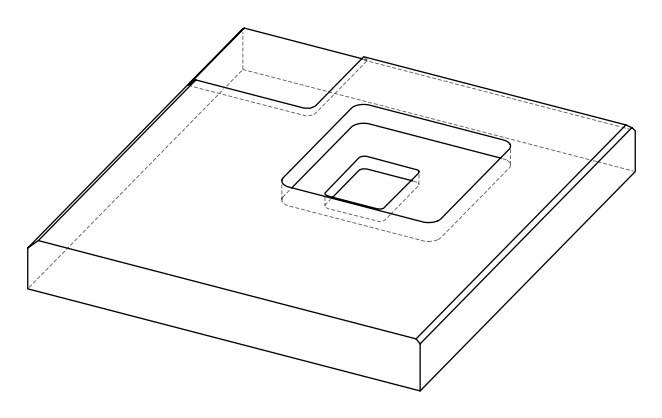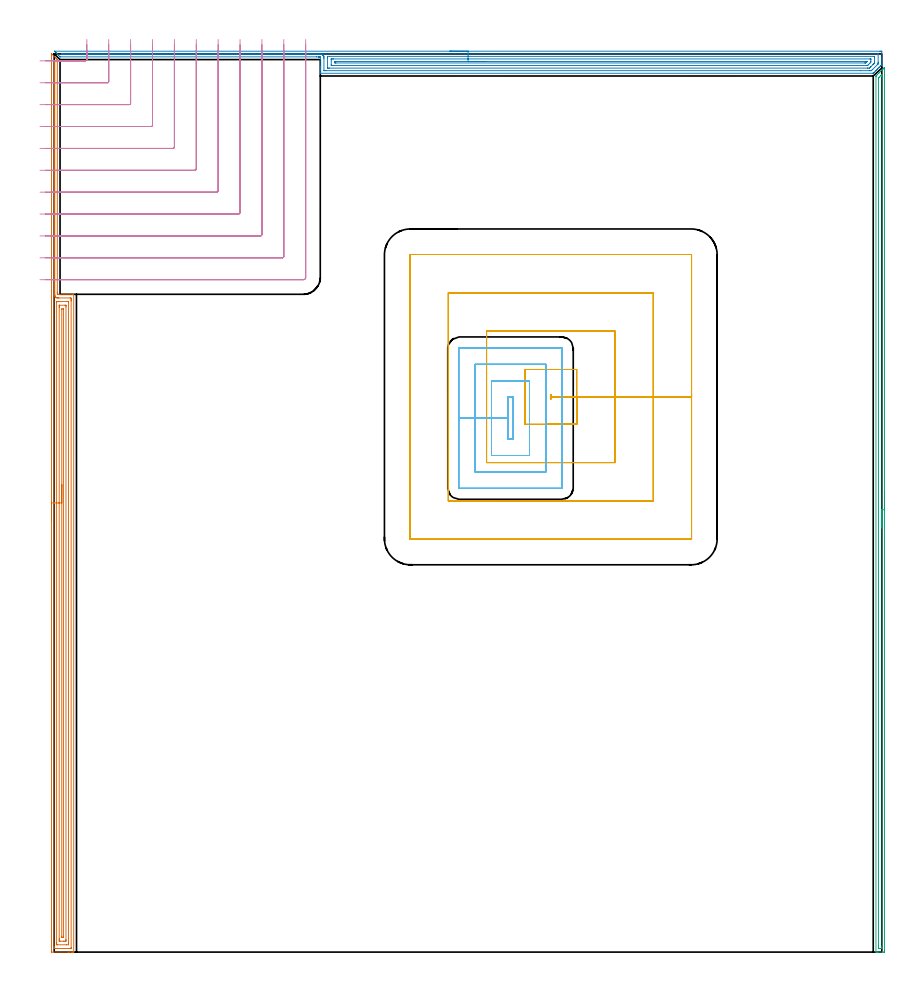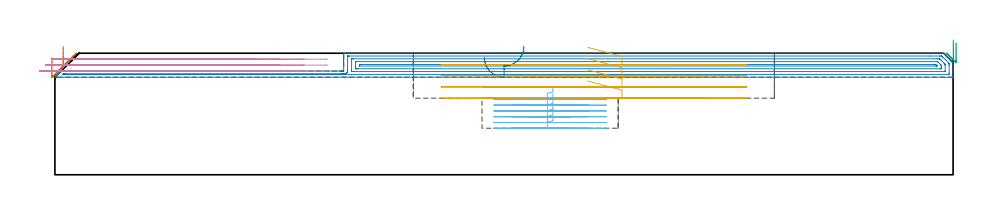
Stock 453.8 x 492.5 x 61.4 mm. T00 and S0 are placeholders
(PLAN: 6 operations, 3 tool changes, 72 min)
(1 AREA_MILL | FG_CHAMFER_SURFACE | UGT0205_001 | 16.72 min | 36625 mm3)
(2 AREA_MILL_1 | FG_CHAMFER_SURFACE_1 | UGT0205_001 | 14.79 min | 32610 mm3)
(3 AREA_MILL_2 | FG_CHAMFER_SURFACE_2 | UGT0205_001 | 7.9 min | 5318 mm3)
(4 MILL_CORNER_NOTCH_RECTANGULAR | CORNER_NOTCH_RECTANGULAR | UGT0201_008 | Follow Part, ap 4, ae 75% | 10.82 min | 154420 mm3)
(5 MILL_RECTANGULAR_POCKET | POCKET_RECTANGULAR_STRAIGHT | UGT0201_006 | Follow Part, ap 7, ae 75% | 13.26 min | 758439 mm3)
(6 MILL_RECTANGULAR_POCKET_1 | POCKET_RECTANGULAR_STRAIGHT_1 | NXT0201_011 | Follow Part, ap 3, ae 75% | 8.56 min | 92565 mm3)
(TOOL UGT0205_001 | Chamfer Mill 20 x 3 x 45 deg. | D20 FL50 Z2)
(TOOL UGT0201_008 | End Mill 16 mm | D16 FL32 Z4)
(TOOL UGT0201_006 | End Mill 28 mm | D28 FL25 Z2)
(TOOL NXT0201_011 | ENDMILL 12mm [2P460-1200-NA 1630] | D12 FL38 Z6)
(OP 1 AREA_MILL)
G17 G21 G94 G90
T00 M6
G54
G17 G0 G90 X-1.5 Y236.297 S1061 M3
G43 Z71.4 H0
Z59.2
G94 G1 Y236.335 Z58.329 F250.
Y236.449 Z57.464
Y236.637 Z56.612
Y236.9 Z55.78
Y237.234 Z54.974
Y237.636 Z54.2
Y238.105 Z53.465
Y238.636 Z52.772
Y239.226 Z52.129
Y239.869 Z51.54
Y240.561 Z51.009
Y241.297 Z50.54
Y242.071 Z50.137
Y242.877 Z49.803
Y243.709 Z49.541
Y244.56 Z49.352
Y245.425 Z49.238
Y246.297 Z49.2
X-1.499 Y492.468
X-1.498 Y492.541
Y492.571
X-1.493 Y492.577 Z49.204
X-1.478 Y492.571 Z49.219
X-1.394 Y492.492 Z49.304
X-1.319 Y492.419 Z49.379
X-1.173 Y492.273 Z49.526
X0.756 Y490.344 Z51.456
X1.09 Y490.012 Z51.786
X1.558 Y489.542 Z52.258
X1.695 Y489.395 Z52.391
X1.7 Y489.295 Z52.4
Y361.542
Y361.48 Z52.392
X1.702 Y361.478
X1.703 Y361.474 Z52.394
X1.701 Y361.452 Z52.398
X1.7 Y361.44 Z52.4
Y360.7
X2.361 Z53.061
X2.369 Z53.068
X2.406 Z53.105
X10.304 Z61.001
X10.636 Y360.697 Z61.333
X10.695 Y360.69 Z61.392
X10.7 Y360.649 Z61.4
Y0.172
X10.698 Y0.01 Z61.388
X10.55 Y0.003 Z61.243
X10.395 Y0. Z61.095
X10.101 Z60.8
X9.426 Z60.121
X8.212 Z58.908
X7.671 Z58.365
X-1.316 Z49.381
X-1.376 Y0.002 Z49.322
X-1.492 Y0.01 Z49.206
X-1.499 Y0.127 Z49.199
X-1.5 Y0.618 Z49.2
Y246.297
X-0.085 Z50.615
Y488.402
X-0.083 Y488.644 Z50.617
X-0.081 Y488.703 Z50.619
X-0.079 Y488.717 Z50.621
X-0.063 Y488.704 Z50.637
X-0.008 Y488.652 Z50.692
X0.239 Y488.402 Z50.939
X0.279 Y488.343 Z50.979
X0.281 Y488.293 Z50.981
X0.283 Y488.181 Z50.983
X0.285 Y487.881 Z50.985
X0.286 Y361.322 Z50.986
X0.288 Y361.019 Z50.988
X0.293 Y360.649 Z50.993
X0.309 Y360.397 Z51.009
X0.372 Y360.04 Z51.072
X0.461 Y359.755 Z51.161
X0.549 Y359.555 Z51.249
X0.651 Y359.372 Z51.351
X0.767 Y359.21 Z51.467
X0.872 Y359.091 Z51.572
X0.988 Y358.984 Z51.688
X1.158 Y358.862 Z51.858
X1.413 Y358.752 Z52.113
X1.529 Y358.725 Z52.229
X1.678 Y358.71 Z52.378
X2.406 Y358.701 Z53.106
X2.565 Y358.7 Z53.265
X8.709 Y358.699 Z59.409
X9.267 Y358.69 Z59.967
X9.282 Y358.116 Z59.982
X9.284 Y357.969 Z59.984
X9.286 Y357.219 Z59.986
Y357.075
X9.285 Y2.548 Z59.985
X9.279 Y2.015 Z59.979
X9.255 Y2.01 Z59.955
X9.185 Y2.005 Z59.885
X9.079 Y2.001 Z59.779
X0.651 Y2. Z51.351
X0.171 Z50.871
X-0.014 Y2.003 Z50.686
X-0.046 Y2.005 Z50.654
X-0.075 Y2.009 Z50.625
X-0.079 Y2.05 Z50.621
X-0.084 Y2.26 Z50.616
X-0.085 Y2.405 Z50.615
X-0.086 Y3.155 Z50.614
X-0.085 Y246.297 Z50.615
X1.329 Z52.029
Y356.182
X1.33 Y356.384 Z52.03
X1.333 Y356.589 Z52.033
X1.336 Y356.715 Z52.036
X1.396 Z52.096
X1.529 Y356.713 Z52.229
X1.893 Y356.705 Z52.593
X2.406 Y356.701 Z53.106
X2.775 Y356.7 Z53.475
X7.163 Z57.863
X7.671 Y356.696 Z58.371
X7.84 Y356.692 Z58.54
X7.863 Y356.69 Z58.563
X7.866 Y356.63 Z58.566
X7.869 Y356.522 Z58.569
X7.871 Y356.386 Z58.571
Y356.182
Y5.085
X7.87 Y4.883 Z58.57
X7.864 Y4.192 Z58.564
X7.853 Y4.007 Z58.553
X6.794 Y4. Z57.494
X1.716 Y4.001 Z52.416
X1.529 Y4.005 Z52.229
X1.347 Y4.01 Z52.047
X1.336 Y4.192 Z52.036
X1.332 Y4.392 Z52.032
X1.329 Y5.085 Z52.029
Y5.289
Y246.297
X2.743 Z53.443
Y353.502
X2.744 Y354.051 Z53.444
X2.747 Y354.395 Z53.447
X2.75 Y354.668 Z53.45
X2.756 Y354.69 Z53.456
X2.805 Y354.694 Z53.505
X2.884 Y354.698 Z53.584
X2.985 Y354.7 Z53.685
X5.916 Y354.699 Z56.616
X6.216 Y354.697 Z56.916
X6.415 Y354.692 Z57.115
X6.446 Y354.69 Z57.146
X6.451 Y354.68 Z57.151
X6.454 Y354.645 Z57.154
X6.456 Y354.579 Z57.156
X6.457 Y354.395 Z57.157
Y353.844
Y6.872
X6.454 Y6.324 Z57.154
X6.45 Y6.138 Z57.15
X6.445 Y6.01 Z57.145
X5.895 Y6. Z56.595
X5.039 Z55.739
X3.263 Z53.963
X2.857 Y6.007 Z53.557
X2.761 Y6.01 Z53.461
X2.75 Y6.069 Z53.45
X2.748 Y6.14 Z53.448
X2.744 Y6.528 Z53.444
X2.743 Y6.872 Z53.443
Y7.423
Y246.297
X4.157 Z54.857
Y352.612
X4.161 Y352.69 Z54.861
X4.954 Y352.695 Z55.654
X5.039 Y352.69 Z55.739
X5.043 Y352.608 Z55.743
Y352.604
Y8.659
X5.039 Y8.01 Z55.739
X4.803 Y8.005 Z55.503
X4.161 Y8.01 Z54.861
X4.157 Y8.659 Z54.857
Y8.663
Y246.297
Y247.168 Z54.895
Y248.033 Z55.009
Y248.885 Z55.198
Y249.717 Z55.46
Y250.523 Z55.794
Y251.297 Z56.197
Y252.033 Z56.666
Y252.725 Z57.197
Y253.368 Z57.786
Y253.957 Z58.429
Y254.488 Z59.121
Y254.957 Z59.857
Y255.36 Z60.631
Y255.694 Z61.437
Y255.956 Z62.269
Y256.145 Z63.121
Y256.259 Z63.986
Y256.297 Z64.857
G0 Z71.4
M5
M2
(OP 2 AREA_MILL_1)
G17 G21 G94 G90
T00 M6
G54
G17 G0 G90 X216.95 Y494. S1061 M3
G43 Z71.4 H0
Z59.3
G94 G1 X216.988 Z58.428 F250.
X217.102 Z57.563
X217.291 Z56.712
X217.553 Z55.88
X217.887 Z55.074
X218.29 Z54.3
X218.758 Z53.564
X219.29 Z52.872
X219.879 Z52.229
X220.522 Z51.64
X221.214 Z51.108
X221.95 Z50.64
X222.724 Z50.237
X223.53 Z49.903
X224.362 Z49.641
X225.214 Z49.452
X226.078 Z49.338
X226.95 Z49.3
X452.801
X453.171 Y493.999 Z49.301
X453.537 Y493.996 Z49.302
X453.79 Y493.993 Z49.304
X453.8 Y493.638 Z49.659
Y490.138 Z53.157
Y488.744 Z54.553
Y487.512 Z55.782
Y486.735 Z56.564
Y486.686 Z56.612
X453.797 Y486.637 Z56.66
X453.794 Y486.605 Z56.692
X453.767 Y486.57 Z56.728
X453.615 Y486.415 Z56.885
X453.171 Y485.97 Z57.329
X452.964 Y485.762 Z57.534
X452.388 Y485.188 Z58.112
X452.277 Y485.076 Z58.223
X452.089 Y484.887 Z58.409
X451.565 Y484.365 Z58.935
X451.214 Y484.012 Z59.284
X450.743 Y483.543 Z59.757
X450.339 Y483.137 Z60.159
X449.594 Y482.393 Z60.904
X449.462 Y482.262 Z61.037
X449.447 Y482.246 Z61.053
X449.214 Y482.016 Z61.279
X449.094 Y481.9 Z61.384
X448.7 Z61.4
X146.029
X145.91 Y481.902 Z61.389
X145.903 Y482.002 Z61.29
X145.9 Y482.109 Z61.19
Y483.507 Z59.792
Y484.012 Z59.284
Y484.265 Z59.032
Y484.887 Z58.409
Y485.14 Z58.157
Y485.762 Z57.532
Y490.731 Z52.566
Y490.899 Z52.399
X145.582
X145.384 Y490.894 Z52.393
X145.215
X145.148 Y490.9 Z52.4
X145.135
X145.049 Y490.889 Z52.386
X145.037 Y490.9 Z52.4
X145.036
X145.013 Y490.899 Z52.397
X143.81 Y490.9 Z52.4
X3.412
X3.205 Y490.904 Z52.389
X3.127 Y490.972 Z52.325
X2.21 Y491.888 Z51.408
X2.07 Y492.028 Z51.269
X1.917 Y492.182 Z51.116
X1.772 Y492.325 Z50.97
X1.623 Y492.476 Z50.822
X1.489 Y492.61 Z50.688
X1.335 Y492.763 Z50.532
X1.176 Y492.923 Z50.375
X1.061 Y493.038 Z50.259
X0.897 Y493.2 Z50.094
X0.729 Y493.37 Z49.928
X0.632 Y493.467 Z49.831
X0.282 Y493.817 Z49.481
X0.203 Y493.896 Z49.4
X0.109 Y493.989 Z49.303
X0.187 Y493.996 Z49.301
X0.234 Y493.999
X226.95 Y494. Z49.3
Y492.586 Z50.714
X451.564 Y492.585 Z50.715
X451.74 Y492.582 Z50.718
X451.781 Y492.579 Z50.721
X451.791 Y492.575 Z50.725
X451.794 Y492.563 Z50.737
X451.797 Y492.528 Z50.772
X451.8 Y492.355 Z50.945
Y487.979 Z55.321
X451.798 Y487.512 Z55.788
X451.794 Y487.11 Z56.19
X451.788 Y487.05 Z56.25
X451.758 Y487.016 Z56.284
X451.677 Y486.931 Z56.369
X451.388 Y486.637 Z56.663
X448.7 Y483.95 Z59.35
X448.287 Y483.541 Z59.759
X448.124 Y483.382 Z59.918
X448.066 Y483.327 Z59.973
X447.983 Y483.321 Z59.979
X447.806 Y483.317 Z59.983
X447.624 Y483.315 Z59.985
X446.912 Y483.314 Z59.986
X442.256
X148.978
X148.265 Y483.315 Z59.985
X148.081 Y483.317 Z59.983
X147.935 Y483.321 Z59.979
X147.909 Y483.324 Z59.976
X147.905 Y483.343 Z59.957
X147.903 Y483.365 Z59.935
X147.9 Y483.493 Z59.807
X147.899 Y490.138 Z53.162
X147.896 Y490.498 Z52.802
X147.884 Y491.013 Z52.287
X147.853 Y491.172 Z52.128
X147.76 Y491.401 Z51.899
X147.68 Y491.529 Z51.771
X147.581 Y491.653 Z51.647
X147.37 Y491.852 Z51.448
X147.322 Y491.888 Z51.412
X147.121 Y492.011 Z51.289
X146.88 Y492.125 Z51.175
X146.652 Y492.203 Z51.097
X146.476 Y492.247 Z51.053
X146.263 Y492.283 Z51.017
X146.052 Y492.303 Z50.997
X145.798 Y492.309 Z50.991
X145.582 Y492.312 Z50.988
X144.688 Y492.315 Z50.985
X5.2 Y492.314 Z50.986
X4.763 Y492.315 Z50.985
X4.522 Y492.318 Z50.982
X4.306 Y492.321 Z50.979
X4.23 Y492.331 Z50.969
X4.151 Y492.409 Z50.891
X3.997 Y492.564 Z50.736
X3.984 Y492.579 Z50.721
X4.016 Y492.581 Z50.719
X4.112 Y492.584 Z50.716
X4.306 Y492.585 Z50.715
X4.487 Y492.586 Z50.714
X226.95
Y491.172 Z52.128
X449.433 Y491.171 Z52.129
X449.594 Y491.169 Z52.131
X449.755 Y491.165 Z52.135
X449.79 Y491.163 Z52.137
X449.794 Y491.133 Z52.167
X449.798 Y491.08 Z52.22
X449.799 Y491.013 Z52.287
X449.8 Y490.811 Z52.489
X449.799 Y488.187 Z55.113
X449.79 Y487.512 Z55.788
X449.699 Y487.41 Z55.89
X449.594 Y487.296 Z56.004
X449.262 Y486.962 Z56.338
X448.938 Y486.637 Z56.663
X447.806 Y485.505 Z57.795
X447.493 Y485.193 Z58.107
X447.185 Y484.887 Z58.413
X447.047 Y484.755 Z58.545
X447.026 Y484.738 Z58.562
X446.992 Y484.735 Z58.565
X446.912 Y484.732 Z58.568
X446.18 Y484.729 Z58.571
X446.018 Y484.728 Z58.572
X150.947 Y484.729 Z58.571
X150.211 Y484.732 Z58.568
X150.053 Y484.736 Z58.564
X149.91 Y484.744 Z58.556
X149.905 Y484.887 Z58.413
X149.901 Y485.036 Z58.264
X149.9 Y490.288 Z53.012
X149.898 Y491.013 Z52.287
Y491.165 Z52.135
X150.947 Y491.171 Z52.129
X226.95 Y491.172 Z52.128
Y489.757 Z53.543
X447.301
X447.65 Y489.756 Z53.544
X447.704 Y489.754 Z53.546
X447.759 Y489.75 Z53.55
X447.79 Y489.744 Z53.556
X447.792 Y489.696 Z53.604
X447.8 Y489.268 Z54.032
Y488.393 Z54.907
X447.79 Y487.955 Z55.345
X447.579 Y487.735 Z55.565
X447.362 Y487.512 Z55.788
X446.489 Y486.637 Z56.663
X446.255 Y486.405 Z56.895
X446.018 Y486.172 Z57.128
X445.988 Y486.149 Z57.151
X445.968 Y486.147 Z57.153
X445.92 Y486.145 Z57.155
X445.823 Y486.143 Z57.157
X445.629
X152.346
X152.021 Y486.146 Z57.154
X151.962 Y486.149 Z57.151
X151.91 Y486.153 Z57.147
X151.9 Y486.637 Z56.663
Y489.263 Z54.037
X151.904 Y489.671 Z53.629
X151.906 Y489.722 Z53.578
X151.909 Y489.743 Z53.557
X151.929 Y489.75 Z53.55
X152.061 Y489.754 Z53.546
X152.231 Y489.756 Z53.544
X152.735 Y489.757 Z53.543
X153.124
X226.95
Y488.343 Z54.957
X445.169
X445.51 Y488.339 Z54.961
X445.679 Y488.336 Z54.964
X445.72 Y488.329 Z54.971
X445.7 Y488.308 Z54.992
X445.458 Y488.06 Z55.24
X445.203 Y487.802 Z55.498
X445.123 Y487.722 Z55.578
X445.014 Y487.62 Z55.68
X444.964 Y487.574 Z55.726
X444.875 Y487.564 Z55.736
X444.229 Y487.557 Z55.743
X154.478
X154.092 Y487.562 Z55.738
X153.91 Y487.565 Z55.735
X153.908 Y487.671 Z55.629
X153.904 Y488.119 Z55.181
X153.91 Y488.31 Z54.99
X153.915 Y488.337 Z54.963
X153.933 Y488.339 Z54.961
X153.983 Y488.341 Z54.959
X154.086 Y488.342 Z54.958
X226.95 Y488.343 Z54.957
X227.822 Z54.995
X228.686 Z55.109
X229.538 Z55.298
X230.37 Z55.56
X231.176 Z55.894
X231.95 Z56.297
X232.686 Z56.765
X233.378 Z57.296
X234.021 Z57.886
X234.61 Z58.529
X235.142 Z59.221
X235.61 Z59.957
X236.013 Z60.731
X236.347 Z61.537
X236.609 Z62.369
X236.798 Z63.22
X236.912 Z64.085
X236.95 Z64.957
G0 Z71.4
M5
M2
(OP 3 AREA_MILL_2)
G17 G21 G94 G90
T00 M6
G54
G17 G0 G90 X455.3 Y252.55 S1061 M3
G43 Z71.4 H0
Z66.7
G94 G1 Y252.512 Z65.828 F250.
Y252.398 Z64.964
Y252.209 Z64.112
Y251.947 Z63.28
Y251.613 Z62.474
Y251.21 Z61.7
Y250.742 Z60.964
Y250.21 Z60.272
Y249.621 Z59.629
Y248.978 Z59.04
Y248.286 Z58.508
Y247.55 Z58.04
Y246.776 Z57.637
Y245.97 Z57.303
Y245.138 Z57.041
Y244.287 Z56.852
Y243.422 Z56.738
Y242.55 Z56.7
Y0.953
X455.299 Y0.632 Z56.701
X455.293 Y0.066 Z56.704
X455.291 Y0.008 Z56.705
X454.73 Y0. Z57.266
X452.06 Z59.935
X451.325 Z60.675
X451.071 Z60.929
X450.652 Z61.34
X450.603 Y0.009 Z61.388
X450.6 Y0.185 Z61.4
Y479.996
X450.606 Y480.402 Z61.392
X450.697 Y480.498 Z61.301
X451.17 Y480.972 Z60.826
X451.404 Y481.204 Z60.596
X452.06 Y481.862 Z59.936
X452.28 Y482.08 Z59.72
X452.95 Y482.752 Z59.046
X453.157 Y482.958 Z58.843
X453.84 Y483.642 Z58.157
X453.906 Y483.706 Z58.093
X454.071 Y483.872 Z57.928
X454.137 Y483.938 Z57.86
X454.201 Y484.002 Z57.798
X454.37 Y484.17 Z57.629
X454.433 Y484.235 Z57.563
X454.496 Y484.297 Z57.503
X454.668 Y484.468 Z57.331
X454.73 Y484.532 Z57.267
X454.912 Y484.712 Z57.088
X454.966 Y484.766 Z57.034
X455.175 Y484.976 Z56.823
X455.268 Y485.064 Z56.73
X455.293 Y485.083 Z56.704
X455.299 Y485.064 Z56.699
X455.3 Y484.85 Z56.7
Y481.064
Y242.55
X453.886 Z58.114
Y3.269
X453.882 Y2.42 Z58.118
X453.88 Y2.38 Z58.12
X453.84 Y2.01 Z58.16
X453.366 Y2.003 Z58.634
X452.95 Y2.002 Z59.05
X452.476 Y2.003 Z59.524
X452.06 Y2.01 Z59.94
X452.02 Y2.42 Z59.98
X452.017 Y2.464 Z59.983
X452.014 Y3.315 Z59.986
Y3.361
X452.015 Y479.194 Z59.985
X452.018 Y479.286 Z59.982
X452.021 Y479.345 Z59.979
X452.031 Y479.37 Z59.969
X452.06 Y479.403 Z59.94
X452.353 Y479.702 Z59.647
X453.245 Y480.595 Z58.755
X453.542 Y480.891 Z58.458
X453.693 Y481.038 Z58.307
X453.84 Y481.178 Z58.16
X453.879 Y480.891 Z58.121
X453.882 Y480.849 Z58.118
X453.886 Y479.997 Z58.114
Y479.95
Y242.55
Y241.678 Z58.152
Y240.814 Z58.266
Y239.962 Z58.455
Y239.13 Z58.717
Y238.324 Z59.051
Y237.55 Z59.454
Y236.814 Z59.923
Y236.122 Z60.454
Y235.479 Z61.043
Y234.89 Z61.686
Y234.359 Z62.378
Y233.89 Z63.114
Y233.487 Z63.888
Y233.153 Z64.694
Y232.891 Z65.526
Y232.702 Z66.378
Y232.588 Z67.243
Y232.55 Z68.114
G0 Z71.4
M5
M2
(OP 4 MILL_CORNER_NOTCH_RECTANGULAR)
G17 G21 G94 G90
T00 M6
G54
G17 G0 G90 X0.207 Y488.7 S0 M3
G43 Z71.4 H0
Z58.4
G94 G1 X3.207 F250.
X17.108 F500.
G3 X17.9 Y489.492 R0.8
G1 Y491.4
Y494.4 F250.
G0 Z71.4
X-1.8 Y476.7
Z58.4
G1 X1.2
X29.108 F500.
G3 X29.9 Y477.492 R0.8
G1 Y491.4
Y494.4 F250.
G0 Z71.4
X-1.8 Y464.7
Z58.4
G1 X1.2
X41.107 F500.
G3 X41.9 Y465.493 R0.8
G1 Y491.4
Y494.4 F250.
G0 Z71.4
X-1.8 Y452.7
Z58.4
G1 X1.2
X53.107 F500.
G3 X53.9 Y453.493 R0.8
G1 Y491.4
Y494.4 F250.
G0 Z71.4
X-1.8 Y440.7
Z58.4
G1 X1.2
X65.106 F500.
G3 X65.9 Y441.494 R0.8
G1 Y491.4
Y494.4 F250.
G0 Z71.4
X-1.8 Y428.7
Z58.4
G1 X1.2
X77.106 F500.
G3 X77.9 Y429.494 R0.8
G1 Y491.4
Y494.4 F250.
G0 Z71.4
X-1.8 Y416.7
Z58.4
G1 X1.2
X89.106 F500.
G3 X89.9 Y417.494 R0.8
G1 Y491.4
Y494.4 F250.
G0 Z71.4
X-1.8 Y404.7
Z58.4
G1 X1.2
X101.105 F500.
G3 X101.9 Y405.495 R0.8
G1 Y491.4
Y494.4 F250.
G0 Z71.4
X-1.8 Y392.7
Z58.4
G1 X1.2
X113.105 F500.
G3 X113.9 Y393.495 R0.8
G1 Y491.4
Y494.4 F250.
G0 Z71.4
X-1.8 Y380.7
Z58.4
G1 X1.2
X125.105 F500.
G3 X125.9 Y381.495 R0.8
G1 Y491.399
Y494.399 F250.
G0 Z71.4
X-1.8 Y368.7
Z58.4
G1 X1.2
X136.6 F500.
G3 X137.9 Y370. R1.3
G1 Y491.399
Y494.399 F250.
G0 Z71.4
X-4.461 Y488.7
Z55.4
G1 X-1.461
X17.108 F500.
G3 X17.9 Y489.492 R0.8
G1 Y494.4
Y497.4 F250.
G0 Z71.4
X-4.799 Y476.7
Z55.4
G1 X-1.799
X29.108 F500.
G3 X29.9 Y477.492 R0.8
G1 Y494.4
Y497.4 F250.
G0 Z71.4
X-4.799 Y464.7
Z55.4
G1 X-1.799
X41.107 F500.
G3 X41.9 Y465.493 R0.8
G1 Y494.4
Y497.4 F250.
G0 Z71.4
X-4.799 Y452.7
Z55.4
G1 X-1.799
X53.107 F500.
G3 X53.9 Y453.493 R0.8
G1 Y494.4
Y497.4 F250.
G0 Z71.4
X-4.799 Y440.7
Z55.4
G1 X-1.799
X65.106 F500.
G3 X65.9 Y441.494 R0.8
G1 Y494.4
Y497.4 F250.
G0 Z71.4
X-4.799 Y428.7
Z55.4
G1 X-1.799
X77.106 F500.
G3 X77.9 Y429.494 R0.8
G1 Y494.4
Y497.4 F250.
G0 Z71.4
X-4.799 Y416.7
Z55.4
G1 X-1.799
X89.106 F500.
G3 X89.9 Y417.494 R0.8
G1 Y494.4
Y497.4 F250.
G0 Z71.4
X-4.799 Y404.7
Z55.4
G1 X-1.799
X101.105 F500.
G3 X101.9 Y405.495 R0.8
G1 Y494.4
Y497.4 F250.
G0 Z71.4
X-4.799 Y392.7
Z55.4
G1 X-1.799
X113.105 F500.
G3 X113.9 Y393.495 R0.8
G1 Y494.399
Y497.399 F250.
G0 Z71.4
X-4.799 Y380.7
Z55.4
G1 X-1.799
X125.105 F500.
G3 X125.9 Y381.495 R0.8
G1 Y494.399
Y497.399 F250.
G0 Z71.4
X-4.8 Y368.7
Z55.4
G1 X-1.8
X136.6 F500.
G3 X137.9 Y370. R1.3
G1 Y494.399
Y497.399 F250.
G0 Z71.4
X-7.798 Y488.7
Z52.4
G1 X-4.798
X17.108 F500.
G3 X17.9 Y489.492 R0.8
G1 Y497.399
Y500.399 F250.
G0 Z71.4
X-7.798 Y476.7
Z52.4
G1 X-4.798
X29.108 F500.
G3 X29.9 Y477.492 R0.8
G1 Y497.399
Y500.399 F250.
G0 Z71.4
X-7.798 Y464.7
Z52.4
G1 X-4.798
X41.107 F500.
G3 X41.9 Y465.493 R0.8
G1 Y497.399
Y500.399 F250.
G0 Z71.4
X-7.798 Y452.7
Z52.4
G1 X-4.798
X53.107 F500.
G3 X53.9 Y453.493 R0.8
G1 Y497.399
Y500.399 F250.
G0 Z71.4
X-7.798 Y440.7
Z52.4
G1 X-4.798
X65.106 F500.
G3 X65.9 Y441.494 R0.8
G1 Y497.399
Y500.399 F250.
G0 Z71.4
X-7.798 Y428.7
Z52.4
G1 X-4.798
X77.106 F500.
G3 X77.9 Y429.494 R0.8
G1 Y497.399
Y500.399 F250.
G0 Z71.4
X-7.798 Y416.7
Z52.4
G1 X-4.798
X89.106 F500.
G3 X89.9 Y417.494 R0.8
G1 Y497.399
Y500.399 F250.
G0 Z71.4
X-7.798 Y404.7
Z52.4
G1 X-4.798
X101.105 F500.
G3 X101.9 Y405.495 R0.8
G1 Y497.399
Y500.399 F250.
G0 Z71.4
X-7.798 Y392.7
Z52.4
G1 X-4.798
X113.105 F500.
G3 X113.9 Y393.495 R0.8
G1 Y497.399
Y500.399 F250.
G0 Z71.4
X-7.798 Y380.7
Z52.4
G1 X-4.798
X125.105 F500.
G3 X125.9 Y381.495 R0.8
G1 Y497.399
Y500.399 F250.
G0 Z71.4
X-7.798 Y368.7
Z52.4
G1 X-4.798
X136.6 F500.
G3 X137.9 Y370. R1.3
G1 Y497.399
Y500.399 F250.
G0 Z71.4
M5
M2
(OP 5 MILL_RECTANGULAR_POCKET)
G17 G21 G94 G90
T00 M6
G54
G17 G0 G90 X269.175 Y289.4 S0 M3
G43 Z71.4 H0
Z64.4
G94 G1 X286.5 Z59.758 F250.
Y304.45 Z55.725
X272.5
Y305.5 F500.
X272.1
Y303.4
X272.5
Y304.45
X286.5
Y319.5
X258.1
Y289.4
X286.5
Y304.45
X307.5
Y340.5
X237.1
Y268.4
X307.5
Y304.45
X328.5
Y361.5
X216.1
Y247.4
X328.5
Y304.45
X349.5
Y382.3
G3 X349.3 Y382.5 R0.2
G1 X195.3
G3 X195.1 Y382.3 R0.2
G1 Y226.6
G3 X195.3 Y226.4 R0.2
G1 X349.3
G3 X349.5 Y226.6 R0.2
G1 Y304.45
Y305.45
G0 X269.175 Y289.4 Z58.725
G1 X286.5 Z54.083 F250.
Y304.45 Z50.05
X272.5
Y305.5 F500.
X272.1
Y303.4
X272.5
Y304.45
X286.5
Y319.5
X258.1
Y289.4
X286.5
Y304.45
X307.5
Y340.5
X237.1
Y268.4
X307.5
Y304.45
X328.5
Y361.5
X216.1
Y247.4
X328.5
Y304.45
X349.5
Y382.3
G3 X349.3 Y382.5 R0.2
G1 X195.3
G3 X195.1 Y382.3 R0.2
G1 Y226.6
G3 X195.3 Y226.4 R0.2
G1 X349.3
G3 X349.5 Y226.6 R0.2
G1 Y304.45
Y305.45
G0 X269.175 Y289.4 Z53.05
G1 X286.5 Z48.408 F250.
Y304.45 Z44.375
X272.5
Y305.5 F500.
X272.1
Y303.4
X272.5
Y304.45
X286.5
Y319.5
X258.1
Y289.4
X286.5
Y304.45
X307.5
Y340.5
X237.1
Y268.4
X307.5
Y304.45
X328.5
Y361.5
X216.1
Y247.4
X328.5
Y304.45
X349.5
Y382.3
G3 X349.3 Y382.5 R0.2
G1 X195.3
G3 X195.1 Y382.3 R0.2
G1 Y226.6
G3 X195.3 Y226.4 R0.2
G1 X349.3
G3 X349.5 Y226.6 R0.2
G1 Y304.45
Y305.45
G0 X269.175 Y289.4 Z47.375
G1 X286.5 Z42.733 F250.
Y304.45 Z38.7
X272.5
Y305.5 F500.
X272.1
Y303.4
X272.5
Y304.45
X286.5
Y319.5
X258.1
Y289.4
X286.5
Y304.45
X307.5
Y340.5
X237.1
Y268.4
X307.5
Y304.45
X328.5
Y361.5
X216.1
Y247.4
X328.5
Y304.45
X349.5
Y382.3
G3 X349.3 Y382.5 R0.2
G1 X195.3
G3 X195.1 Y382.3 R0.2
G1 Y226.6
G3 X195.3 Y226.4 R0.2
G1 X349.3
G3 X349.5 Y226.6 R0.2
G1 Y304.45
Y305.45
G0 Z71.4
M5
M2
(OP 6 MILL_RECTANGULAR_POCKET_1)
G17 G21 G94 G90
T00 M6
G54
G17 G0 G90 X251.6 Y296.524 S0 M3
G43 Z71.4 H1
Z43.992
G94 G1 Y304.3 Z41.909 F250.
X248.8 Z41.158
Y292.8 Z38.077
Y281.3 F500.
X251.6
Y304.3
X248.8
Y292.8
X239.8
Y272.3
X260.6
Y313.3
X239.8
Y292.8
X230.8
Y263.3
X269.6
Y322.3
X230.8
Y292.8
X221.8
Y254.7
G3 X222.2 Y254.3 R0.4
G1 X278.2
G3 X278.6 Y254.7 R0.4
G1 Y330.9
G3 X278.2 Y331.3 R0.4
G1 X222.2
G3 X221.8 Y330.9 R0.4
G1 Y292.8
Y291.8
G0 X251.6 Y296.524 Z41.077
G1 Y304.3 Z38.993 F250.
X248.8 Z38.243
Y292.8 Z35.162
Y281.3 F500.
X251.6
Y304.3
X248.8
Y292.8
X239.8
Y272.3
X260.6
Y313.3
X239.8
Y292.8
X230.8
Y263.3
X269.6
Y322.3
X230.8
Y292.8
X221.8
Y254.7
G3 X222.2 Y254.3 R0.4
G1 X278.2
G3 X278.6 Y254.7 R0.4
G1 Y330.9
G3 X278.2 Y331.3 R0.4
G1 X222.2
G3 X221.8 Y330.9 R0.4
G1 Y292.8
Y291.8
G0 X251.6 Y296.524 Z38.162
G1 Y304.3 Z36.078 F250.
X248.8 Z35.328
Y292.8 Z32.246
Y281.3 F500.
X251.6
Y304.3
X248.8
Y292.8
X239.8
Y272.3
X260.6
Y313.3
X239.8
Y292.8
X230.8
Y263.3
X269.6
Y322.3
X230.8
Y292.8
X221.8
Y254.7
G3 X222.2 Y254.3 R0.4
G1 X278.2
G3 X278.6 Y254.7 R0.4
G1 Y330.9
G3 X278.2 Y331.3 R0.4
G1 X222.2
G3 X221.8 Y330.9 R0.4
G1 Y292.8
Y291.8
G0 X251.6 Y296.524 Z35.246
G1 Y304.3 Z33.162 F250.
X248.8 Z32.412
Y292.8 Z29.331
Y281.3 F500.
X251.6
Y304.3
X248.8
Y292.8
X239.8
Y272.3
X260.6
Y313.3
X239.8
Y292.8
X230.8
Y263.3
X269.6
Y322.3
X230.8
Y292.8
X221.8
Y254.7
G3 X222.2 Y254.3 R0.4
G1 X278.2
G3 X278.6 Y254.7 R0.4
G1 Y330.9
G3 X278.2 Y331.3 R0.4
G1 X222.2
G3 X221.8 Y330.9 R0.4
G1 Y292.8
Y291.8
G0 X251.6 Y296.524 Z32.331
G1 Y304.3 Z30.247 F250.
X248.8 Z29.497
Y292.8 Z26.415
Y281.3 F500.
X251.6
Y304.3
X248.8
Y292.8
X239.8
Y272.3
X260.6
Y313.3
X239.8
Y292.8
X230.8
Y263.3
X269.6
Y322.3
X230.8
Y292.8
X221.8
Y254.7
G3 X222.2 Y254.3 R0.4
G1 X278.2
G3 X278.6 Y254.7 R0.4
G1 Y330.9
G3 X278.2 Y331.3 R0.4
G1 X222.2
G3 X221.8 Y330.9 R0.4
G1 Y292.8
Y291.8
G0 X251.6 Y296.524 Z29.415
G1 Y304.3 Z27.332 F250.
X248.8 Z26.581
Y292.8 Z23.5
Y281.3 F500.
X251.6
Y304.3
X248.8
Y292.8
X239.8
Y272.3
X260.6
Y313.3
X239.8
Y292.8
X230.8
Y263.3
X269.6
Y322.3
X230.8
Y292.8
X221.8
Y254.7
G3 X222.2 Y254.3 R0.4
G1 X278.2
G3 X278.6 Y254.7 R0.4
G1 Y330.9
G3 X278.2 Y331.3 R0.4
G1 X222.2
G3 X221.8 Y330.9 R0.4
G1 Y292.8
Y291.8
G0 Z71.4
M5
M2
